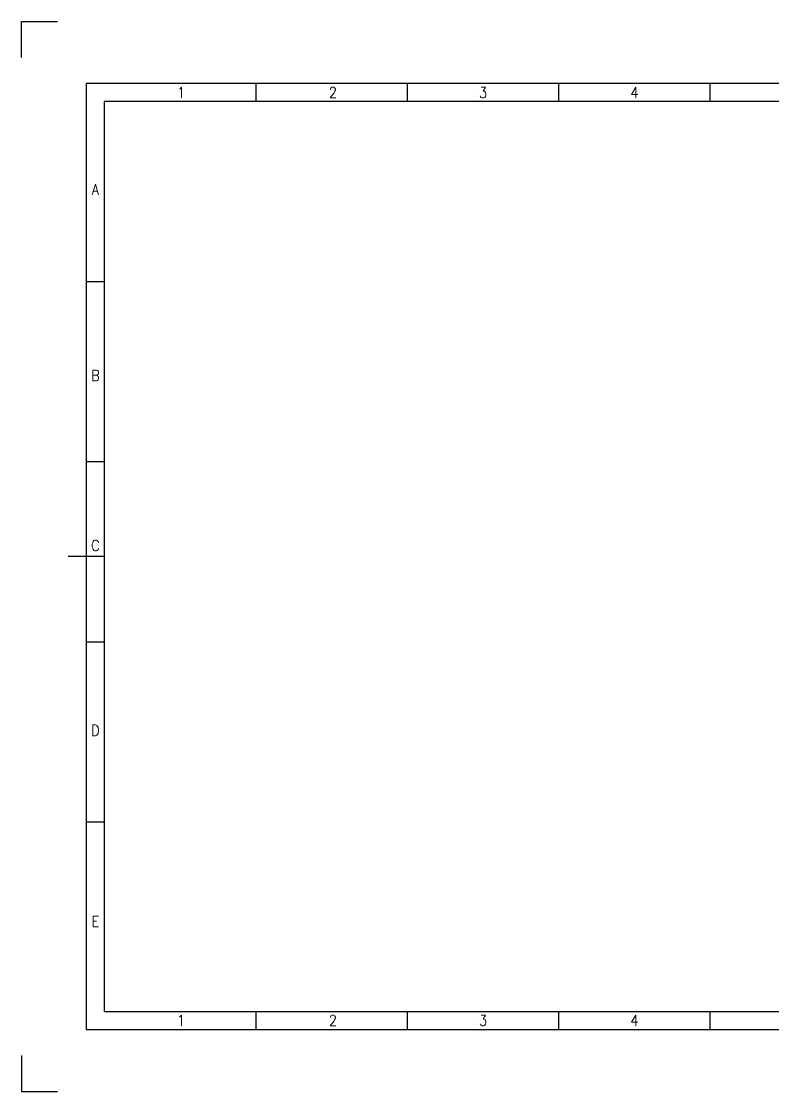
# Model space of a CAD drawing. Header units: inches. Extents: x 36 to 5114, y 9 to 306.
# Drawn here: x 36.3 to 244.7, y 9.1 to 306.1 of the extents above; entities that cross this region are included whole.
import ezdxf
from ezdxf.enums import TextEntityAlignment as Align

# ---------------------------------------------------------------- set-up
doc = ezdxf.new("R2010")
doc.units = ezdxf.units.IN
doc.header["$MEASUREMENT"] = 0
doc.layers.get('DEFPOINTS').update_dxf_attribs({"color": 251})
doc.layers.add('Border', color=6, linetype='Continuous')
doc.layers.add('TITLE', color=7, linetype='Continuous')
doc.styles.add('ROMANS', font='simplex.shx', dxfattribs={"width": 0.88})

# ---------------------------------------------------------------- blocks, each defined once
blk = doc.blocks.new('A3_BORDER')
at = {"linetype": 'Continuous'}
for p, q in [((173, 264.65), (173, 259.65)), ((5, 209.65), (0, 209.65)), ((5, 159.65), (0, 159.65)), ((5, 109.65), (0, 109.65)), ((5, 59.65), (0, 59.65)), ((173, 7.15), (173, 2.15))]:
    blk.add_line(p, q, dxfattribs=at)
at = {"color": 5, "linetype": 'Continuous'}
blk.add_line((5, 133.4), (-5, 133.4), dxfattribs=at)
at = {"layer": 'Border', "color": 7}
blk.add_lwpolyline([(0, 2.15), (384, 2.15), (384, 264.65), (0, 264.65)], close=True, dxfattribs=at)
at = {"layer": 'Border', "color": 6}
blk.add_lwpolyline([(5, 7.15), (379, 7.15), (379, 259.65), (5, 259.65)], close=True, dxfattribs=at)
at = {"layer": 'DEFPOINTS', "color": 5}
for points in [[(-18, 271.9), (-18, 281.9), (-8, 281.9)], [(-18, -5.1), (-18, -15.1), (-8, -15.1)]]:
    blk.add_lwpolyline(points, dxfattribs=at)
at = {"layer": 'TITLE', "color": 7}
for p, q in [((47, 264.65), (47, 259.75)), ((89, 264.65), (89, 259.75)), ((131, 264.65), (131, 259.75)), ((47, 7.15), (47, 2.25)), ((89, 7.15), (89, 2.25)), ((131, 7.15), (131, 2.25))]:
    blk.add_line(p, q, dxfattribs=at)
at = {"layer": 'TITLE', "color": 7, "style": 'ROMANS', "width": 0.88}
for s, p in [('1', (25.15, 260.65)), ('2', (67.3, 260.65)), ('3', (108.96, 260.65)), ('4', (150.96, 260.65)), ('1', (25.15, 3.15)), ('2', (67.3, 3.15)), ('3', (108.96, 3.15)), ('4', (150.96, 3.15))]:
    blk.add_text(s, height=3, dxfattribs=at).set_placement(p)
for s, p in [('A', (2.52, 235.26)), ('B', (2.52, 183.63)), ('C', (2.52, 136.45)), ('D', (2.52, 85.14)), ('E', (2.52, 32.11))]:
    blk.add_text(s, height=3, dxfattribs=at).set_placement(p, align=Align.MIDDLE_CENTER)

msp = doc.modelspace()

# ---------------------------------------------------------------- block references
at = {"linetype": 'Continuous'}
msp.add_blockref('A3_BORDER', (54.29, 24.19), dxfattribs=at)

doc.saveas('drawing.dxf')
